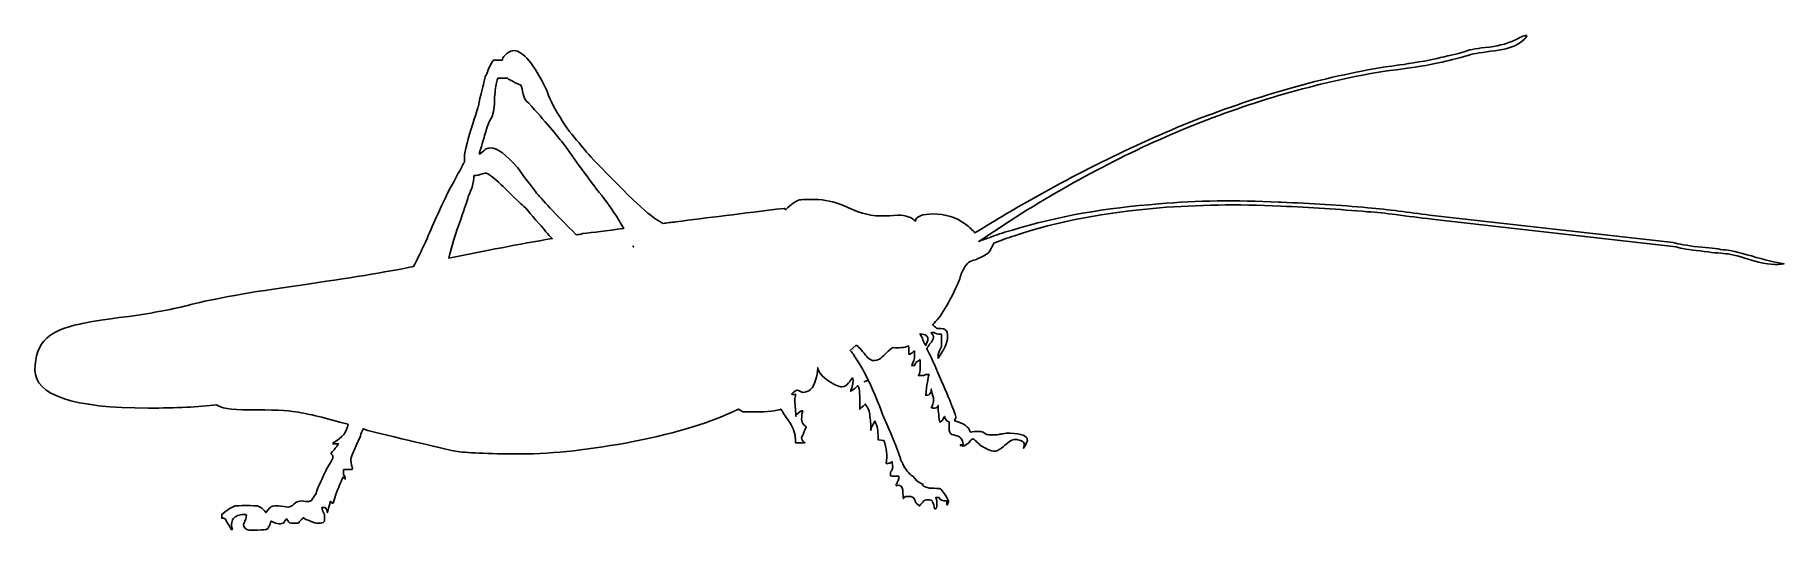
# Model space of a CAD drawing. Header units: centimetres. Extents: x -8.9 to 8.9, y -2.5 to 2.5.
import ezdxf

# ---------------------------------------------------------------- set-up
doc = ezdxf.new("R2010")
doc.units = ezdxf.units.CM
doc.header["$MEASUREMENT"] = 0
doc.layers.add('Camada 1', color=7, linetype='Continuous')

msp = doc.modelspace()

# ---------------------------------------------------------------- linework, layer by layer
at = {"layer": 'Camada 1'}
for points, knots in [([(8.58632, 0.22122), (8.72279, 0.18712), (8.81944, 0.17574), (8.89342, 0.1928), (8.89342, 0.1928), (8.80809, 0.20418), (8.69437, 0.23262), (8.56356, 0.27241), (8.56356, 0.27241), (8.43278, 0.30654), (8.33607, 0.33496), (8.27355, 0.33496), (8.27355, 0.33496), (8.21103, 0.34634), (8.12575, 0.35769), (8.01764, 0.36338), (8.01764, 0.36338), (7.90395, 0.38047), (7.81865, 0.39182), (7.76742, 0.40891), (7.76742, 0.40891), (7.76742, 0.40891), (5.28819, 0.68752), (5.28819, 0.68752), (5.28819, 0.68752), (5.08356, 0.71596), (4.87311, 0.74438), (4.66269, 0.76142), (4.66269, 0.76142), (4.37842, 0.78986), (4.08267, 0.80693), (3.78134, 0.81828), (3.78134, 0.81828), (3.76991, 0.81828), (3.75856, 0.81828), (3.75287, 0.81828), (3.75287, 0.81828), (3.32644, 0.84101), (2.92269, 0.83535), (2.536, 0.80121), (2.536, 0.80121), (1.99577, 0.76139), (1.50114, 0.67609), (1.04621, 0.53393), (1.04621, 0.53393), (0.97226, 0.51689), (0.90974, 0.49416), (0.84148, 0.47138), (0.84148, 0.47138), (0.8301, 0.47138), (0.82441, 0.46569), (0.82441, 0.46), (0.82441, 0.46), (0.78462, 0.44862), (0.74477, 0.43727), (0.70503, 0.42018), (0.70503, 0.42018), (0.70503, 0.42018), (1.0234, 0.6306), (1.0234, 0.6306), (1.0234, 0.6306), (1.64327, 1.02864), (2.26874, 1.35273), (2.90557, 1.60863), (2.90557, 1.60863), (3.54816, 1.86451), (4.19639, 2.04649), (4.85605, 2.15452), (4.85605, 2.15452), (4.92995, 2.16021), (5.04369, 2.17725), (5.19723, 2.20003), (5.19723, 2.20003), (5.26544, 2.21138), (5.35071, 2.22847), (5.45314, 2.2512), (5.45314, 2.2512), (5.54977, 2.27393), (5.62372, 2.29668), (5.6692, 2.30806), (5.6692, 2.30806), (5.71468, 2.3251), (5.79432, 2.33648), (5.90804, 2.35354), (5.90804, 2.35354), (6.02742, 2.36492), (6.11272, 2.38767), (6.18098, 2.4218), (6.18098, 2.4218), (6.2435, 2.46157), (6.27194, 2.49001), (6.27761, 2.51276), (6.27761, 2.51276), (6.26052, 2.51842), (6.22644, 2.50138), (6.16955, 2.47294), (6.16955, 2.47294), (6.10134, 2.43881), (6.01032, 2.41039), (5.89666, 2.39335), (5.89666, 2.39335), (5.78292, 2.38766), (5.70328, 2.37062), (5.65782, 2.35353), (5.65782, 2.35353), (5.61234, 2.33646), (5.53844, 2.3194), (5.43602, 2.29667), (5.43602, 2.29667), (5.33939, 2.27392), (5.25412, 2.25119), (5.18011, 2.2455), (5.18011, 2.2455), (5.03231, 2.21706), (4.91857, 2.20568), (4.83893, 2.19433), (4.83893, 2.19433), (4.20777, 2.09196), (3.55954, 1.90432), (2.89424, 1.64844), (2.89424, 1.64844), (2.27443, 1.39825), (1.63752, 1.08551), (0.9836, 0.6988), (0.9836, 0.6988), (0.88129, 0.63628), (0.77318, 0.5737), (0.66517, 0.50547), (0.66517, 0.50547), (0.64244, 0.53391), (0.60834, 0.56804), (0.56854, 0.59646), (0.56854, 0.59646), (0.47755, 0.66472), (0.36386, 0.6988), (0.23874, 0.6988), (0.23874, 0.6988), (0.13066, 0.6988), (0.06811, 0.67607), (0.05676, 0.6249), (0.05676, 0.6249), (0.02266, 0.66472), (-0.0342, 0.68745), (-0.11951, 0.68745), (-0.11951, 0.68745), (-0.23897, 0.67607), (-0.33562, 0.67607), (-0.39248, 0.68745), (-0.39248, 0.68745), (-0.46066, 0.6988), (-0.55171, 0.72724), (-0.67106, 0.7841), (-0.67106, 0.7841), (-0.7734, 0.82392), (-0.86444, 0.84665), (-0.9611, 0.84665), (-0.9611, 0.84665), (-1.05206, 0.84665), (-1.10326, 0.84665), (-1.12033, 0.84096), (-1.12033, 0.84096), (-1.16015, 0.82961), (-1.19992, 0.80117), (-1.25678, 0.74431), (-1.25678, 0.74431), (-1.25678, 0.74431), (-1.27387, 0.75566), (-1.27387, 0.75566), (-1.27387, 0.75566), (-1.70033, 0.70449), (-2.06995, 0.65901), (-2.37131, 0.61919), (-2.37131, 0.61919), (-2.42245, 0.6135), (-2.46799, 0.60784), (-2.50776, 0.60215), (-2.50776, 0.60215), (-2.55329, 0.63059), (-2.58171, 0.64763), (-2.59878, 0.65901), (-2.59878, 0.65901), (-2.67268, 0.71587), (-2.78076, 0.80686), (-2.91152, 0.94333), (-2.91152, 0.94333), (-3.12194, 1.1537), (-3.2754, 1.30724), (-3.3607, 1.42098), (-3.3607, 1.42098), (-3.42896, 1.49488), (-3.49154, 1.58018), (-3.55406, 1.68255), (-3.55406, 1.68255), (-3.62232, 1.79627), (-3.67347, 1.89292), (-3.69056, 1.96118), (-3.69056, 1.96118), (-3.82132, 2.22846), (-3.93506, 2.35922), (-4.02034, 2.35922), (-4.02034, 2.35922), (-4.04304, 2.35922), (-4.06582, 2.35353), (-4.09424, 2.33078), (-4.09424, 2.33078), (-4.12268, 2.30805), (-4.13406, 2.29096), (-4.13972, 2.27392), (-4.13972, 2.27392), (-4.13972, 2.27392), (-4.13972, 2.26254), (-4.13972, 2.26254), (-4.13972, 2.26254), (-4.13972, 2.26254), (-4.23065, 2.26256), (-4.23065, 2.26256), (-4.23065, 2.26256), (-4.25907, 2.22277), (-4.28182, 2.17726), (-4.29889, 2.12609), (-4.29889, 2.12609), (-4.30458, 2.10902), (-4.31024, 2.10336), (-4.31596, 2.09196), (-4.31596, 2.09196), (-4.31596, 2.07489), (-4.32734, 2.05217), (-4.32734, 2.0351), (-4.32734, 2.0351), (-4.34441, 1.98393), (-4.36147, 1.90434), (-4.3842, 1.79629), (-4.3842, 1.79629), (-4.3842, 1.7906), (-4.41262, 1.71099), (-4.4581, 1.56314), (-4.4581, 1.56314), (-4.50361, 1.41529), (-4.52634, 1.3243), (-4.52634, 1.27882), (-4.52634, 1.27882), (-4.52634, 1.239), (-4.52634, 1.21627), (-4.53203, 1.21627), (-4.53203, 1.21627), (-4.53203, 1.22196), (-4.53769, 1.21627), (-4.54338, 1.19923), (-4.54338, 1.19923), (-4.55476, 1.17079), (-4.61162, 1.07411), (-4.69692, 0.90922), (-4.69692, 0.90922), (-4.75947, 0.77844), (-4.81064, 0.67607), (-4.83908, 0.60217), (-4.83908, 0.60217), (-4.91298, 0.43159), (-4.98124, 0.28374), (-5.04379, 0.16431), (-5.04379, 0.16431), (-5.32811, 0.10745), (-5.70908, 0.04488), (-6.18674, -0.02333), (-6.18674, -0.02333), (-6.71559, -0.09728), (-7.08519, -0.16549), (-7.30696, -0.22235), (-7.30696, -0.22235), (-7.48325, -0.26786), (-7.68796, -0.30765), (-7.93815, -0.34176), (-7.93815, -0.34176), (-8.21107, -0.37589), (-8.38167, -0.40433), (-8.43853, -0.42137), (-8.43853, -0.42137), (-8.59207, -0.44981), (-8.70581, -0.50098), (-8.77402, -0.56353), (-8.77402, -0.56353), (-8.85366, -0.63741), (-8.89345, -0.74544), (-8.89345, -0.8876), (-8.89345, -0.8876), (-8.89345, -1.14348), (-8.50679, -1.27432), (-7.73915, -1.27432), (-7.73915, -1.27432), (-7.45483, -1.27432), (-7.22737, -1.26292), (-7.04539, -1.24016), (-7.04539, -1.24016), (-7.01126, -1.27432), (-6.90323, -1.29138), (-6.71561, -1.29138), (-6.71561, -1.29138), (-6.48246, -1.29138), (-6.32326, -1.29704), (-6.23796, -1.31408), (-6.23796, -1.31408), (-6.10715, -1.33117), (-5.93655, -1.37665), (-5.70911, -1.4392), (-5.70911, -1.4392), (-5.72051, -1.5131), (-5.76597, -1.57567), (-5.86265, -1.62684), (-5.86265, -1.62684), (-5.86265, -1.62684), (-5.86265, -1.63822), (-5.86265, -1.63822), (-5.86265, -1.63822), (-5.86265, -1.63822), (-5.80579, -1.63822), (-5.80579, -1.63822), (-5.80579, -1.63822), (-5.81148, -1.64396), (-5.83423, -1.6837), (-5.88538, -1.7349), (-5.88538, -1.7349), (-5.88538, -1.74056), (-5.87969, -1.74056), (-5.874, -1.7463), (-5.874, -1.7463), (-5.86265, -1.75768), (-5.86265, -1.769), (-5.86265, -1.77472), (-5.86265, -1.77472), (-5.86265, -1.78038), (-5.874, -1.80314), (-5.89678, -1.84296), (-5.89678, -1.84296), (-5.93088, -1.89413), (-5.94795, -1.93392), (-5.9593, -1.96237), (-5.9593, -1.96237), (-5.96499, -1.97377), (-5.97637, -2.00219), (-6.00481, -2.05905), (-6.00481, -2.05905), (-6.02188, -2.09313), (-6.03325, -2.12157), (-6.03325, -2.14435), (-6.03325, -2.14435), (-6.03325, -2.14435), (-6.07302, -2.20118), (-6.07302, -2.20118), (-6.07302, -2.20118), (-6.07871, -2.21258), (-6.0958, -2.22391), (-6.10715, -2.22391), (-6.10715, -2.22391), (-6.13559, -2.22391), (-6.15266, -2.22391), (-6.17539, -2.21822), (-6.17539, -2.21822), (-6.20383, -2.21822), (-6.23225, -2.22391), (-6.26069, -2.25232), (-6.26069, -2.25232), (-6.27773, -2.26941), (-6.30046, -2.28074), (-6.31755, -2.28074), (-6.31755, -2.28074), (-6.3801, -2.26942), (-6.41989, -2.26942), (-6.43127, -2.26942), (-6.43127, -2.26942), (-6.4654, -2.26942), (-6.48813, -2.26942), (-6.48813, -2.27508), (-6.48813, -2.27508), (-6.49382, -2.28074), (-6.51655, -2.29783), (-6.54499, -2.3376), (-6.54499, -2.3376), (-6.57343, -2.29783), (-6.60185, -2.28074), (-6.63029, -2.26942), (-6.63029, -2.26942), (-6.64736, -2.26942), (-6.68715, -2.26368), (-6.74401, -2.26368), (-6.74401, -2.26368), (-6.7497, -2.26368), (-6.7497, -2.26368), (-6.7497, -2.26368), (-6.7497, -2.26368), (-6.80656, -2.26368), (-6.84635, -2.26942), (-6.85773, -2.26942), (-6.85773, -2.26942), (-6.89186, -2.28074), (-6.93734, -2.30919), (-6.9942, -2.35472), (-6.9942, -2.35472), (-6.9942, -2.35472), (-6.9942, -2.39449), (-6.9942, -2.39449), (-6.9942, -2.39449), (-6.9828, -2.39449), (-6.97145, -2.39449), (-6.96007, -2.40021), (-6.96007, -2.40021), (-6.94872, -2.41728), (-6.93163, -2.45135), (-6.89752, -2.50821), (-6.89752, -2.50821), (-6.89752, -2.50821), (-6.88616, -2.5082), (-6.88616, -2.5082), (-6.88616, -2.5082), (-6.90323, -2.45134), (-6.89185, -2.41724), (-6.86907, -2.38882), (-6.86907, -2.38882), (-6.84065, -2.36604), (-6.80086, -2.35472), (-6.74969, -2.35472), (-6.74969, -2.35472), (-6.74969, -2.35472), (-6.744, -2.36604), (-6.744, -2.36604), (-6.744, -2.36604), (-6.744, -2.37744), (-6.74969, -2.4116), (-6.77244, -2.45706), (-6.77244, -2.45706), (-6.77244, -2.49114), (-6.74971, -2.5082), (-6.71558, -2.51392), (-6.71558, -2.51392), (-6.68714, -2.51392), (-6.65872, -2.51392), (-6.63028, -2.51392), (-6.63028, -2.51392), (-6.57342, -2.51392), (-6.54498, -2.50818), (-6.53932, -2.50818), (-6.53932, -2.50818), (-6.52225, -2.49686), (-6.50519, -2.4741), (-6.49384, -2.42288), (-6.49384, -2.42288), (-6.45971, -2.43997), (-6.43129, -2.4513), (-6.40854, -2.4513), (-6.40854, -2.4513), (-6.39145, -2.4513), (-6.37441, -2.44564), (-6.36303, -2.43998), (-6.36303, -2.43998), (-6.35168, -2.42289), (-6.34596, -2.41156), (-6.33459, -2.40016), (-6.33459, -2.40016), (-6.31752, -2.4286), (-6.30615, -2.43998), (-6.30615, -2.43998), (-6.30615, -2.43998), (-6.30046, -2.43998), (-6.27771, -2.44564), (-6.24929, -2.44564), (-6.24929, -2.44564), (-6.22654, -2.44564), (-6.2095, -2.43998), (-6.2095, -2.43998), (-6.2095, -2.43998), (-6.20381, -2.42289), (-6.18675, -2.41156), (-6.16399, -2.38878), (-6.16399, -2.38878), (-6.15264, -2.40016), (-6.12986, -2.41153), (-6.09009, -2.42286), (-6.09009, -2.42286), (-6.06167, -2.43995), (-6.03323, -2.44561), (-6.0105, -2.44561), (-6.0105, -2.44561), (-5.98206, -2.44561), (-5.96499, -2.43995), (-5.95364, -2.42857), (-5.95364, -2.42857), (-5.94795, -2.42857), (-5.94795, -2.4115), (-5.94795, -2.39441), (-5.94795, -2.39441), (-5.94795, -2.37171), (-5.94795, -2.35464), (-5.95933, -2.33755), (-5.95933, -2.33755), (-5.96502, -2.32623), (-5.9764, -2.30913), (-5.9764, -2.28641), (-5.9764, -2.28641), (-5.9764, -2.28641), (-5.94226, -2.2864), (-5.94226, -2.2864), (-5.94226, -2.2864), (-5.92519, -2.30344), (-5.91953, -2.32048), (-5.91953, -2.33754), (-5.91953, -2.33754), (-5.90244, -2.26936), (-5.89109, -2.22954), (-5.89109, -2.22382), (-5.89109, -2.22382), (-5.87971, -2.22382), (-5.874, -2.22954), (-5.874, -2.24091), (-5.874, -2.24091), (-5.874, -2.24091), (-5.86265, -2.24092), (-5.86265, -2.24092), (-5.86265, -2.24092), (-5.82283, -2.1158), (-5.78306, -2.02481), (-5.76028, -1.97366), (-5.76028, -1.97366), (-5.76028, -1.97366), (-5.73755, -1.99636), (-5.73755, -1.99636), (-5.73755, -1.99636), (-5.73755, -1.97929), (-5.74893, -1.96226), (-5.75464, -1.95085), (-5.75464, -1.95085), (-5.75464, -1.95085), (-5.75464, -1.89971), (-5.75464, -1.89971), (-5.75464, -1.89971), (-5.75464, -1.89971), (-5.66935, -1.89971), (-5.66935, -1.89971), (-5.66935, -1.89971), (-5.66935, -1.89399), (-5.66366, -1.88831), (-5.66366, -1.88262), (-5.66366, -1.88262), (-5.68073, -1.84285), (-5.68073, -1.8087), (-5.68073, -1.78599), (-5.68073, -1.78599), (-5.68073, -1.78027), (-5.65229, -1.70638), (-5.58408, -1.55853), (-5.58408, -1.55853), (-5.57839, -1.53578), (-5.56701, -1.50733), (-5.55566, -1.48458), (-5.55566, -1.48458), (-5.55566, -1.48458), (-5.55566, -1.48458), (-5.55566, -1.48458), (-5.55566, -1.48458), (-5.55566, -1.48458), (-5.51015, -1.50167), (-5.51015, -1.50167), (-5.51015, -1.50167), (-4.98704, -1.62674), (-4.69703, -1.70066), (-4.61742, -1.71201), (-4.61742, -1.71201), (-4.51505, -1.7291), (-4.29897, -1.74043), (-3.95776, -1.74043), (-3.95776, -1.74043), (-3.95776, -1.74043), (-3.95776, -1.74043), (-3.9521, -1.74043), (-3.9521, -1.74043), (-3.61092, -1.74043), (-3.23563, -1.69495), (-2.80915, -1.61536), (-2.80915, -1.61536), (-2.35991, -1.52437), (-2.00167, -1.41637), (-1.74007, -1.2855), (-1.74007, -1.2855), (-1.71165, -1.30259), (-1.69459, -1.31394), (-1.68893, -1.31394), (-1.68893, -1.31394), (-1.68319, -1.31394), (-1.64342, -1.31394), (-1.57519, -1.31394), (-1.57519, -1.31394), (-1.44443, -1.31394), (-1.34773, -1.30259), (-1.30791, -1.2855), (-1.30791, -1.2855), (-1.29084, -1.31394), (-1.26243, -1.35948), (-1.22827, -1.40496), (-1.22827, -1.40496), (-1.22827, -1.41062), (-1.22261, -1.41636), (-1.21695, -1.42203), (-1.21695, -1.42203), (-1.18279, -1.47889), (-1.16009, -1.53575), (-1.16009, -1.59261), (-1.16009, -1.59261), (-1.16009, -1.59261), (-1.16009, -1.62671), (-1.16009, -1.62671), (-1.16009, -1.62671), (-1.143, -1.62671), (-1.11456, -1.62671), (-1.06341, -1.62671), (-1.06341, -1.62671), (-1.08611, -1.61536), (-1.09751, -1.59827), (-1.09751, -1.57554), (-1.09751, -1.57554), (-1.06909, -1.51297), (-1.05769, -1.47889), (-1.05203, -1.4732), (-1.05203, -1.4732), (-1.05769, -1.46182), (-1.05769, -1.45611), (-1.07478, -1.44478), (-1.07478, -1.44478), (-1.0861, -1.42769), (-1.09748, -1.41062), (-1.09748, -1.38792), (-1.09748, -1.38792), (-1.09748, -1.3595), (-1.09182, -1.33109), (-1.08608, -1.30262), (-1.08608, -1.30262), (-1.09748, -1.2969), (-1.12024, -1.31397), (-1.15434, -1.3481), (-1.15434, -1.3481), (-1.15434, -1.3481), (-1.15434, -1.3595), (-1.15434, -1.3595), (-1.15434, -1.3595), (-1.16006, -1.27986), (-1.16572, -1.22866), (-1.16572, -1.19459), (-1.16572, -1.19459), (-1.16572, -1.17184), (-1.16006, -1.15477), (-1.16006, -1.13207), (-1.16006, -1.13207), (-1.16006, -1.13207), (-1.16006, -1.13207), (-1.16006, -1.13773), (-1.16006, -1.13773), (-1.16006, -1.13773), (-1.18847, -1.13773), (-1.18847, -1.13773), (-1.18847, -1.13773), (-1.18847, -1.13207), (-1.19416, -1.13207), (-1.19982, -1.13207), (-1.19982, -1.13207), (-1.17138, -1.10365), (-1.14865, -1.09225), (-1.14865, -1.09225), (-1.14865, -1.09225), (-1.14293, -1.09225), (-1.12023, -1.09791), (-1.08608, -1.11495), (-1.08608, -1.11495), (-1.02356, -1.11495), (-0.97808, -1.07518), (-0.95532, -0.98988), (-0.95532, -0.98988), (-0.94394, -0.95006), (-0.93262, -0.91024), (-0.93262, -0.86476), (-0.93262, -0.86476), (-0.9269, -0.91024), (-0.88709, -0.95572), (-0.8189, -1.00118), (-0.8189, -1.00118), (-0.7563, -1.041), (-0.71082, -1.05804), (-0.68806, -1.05804), (-0.68806, -1.05804), (-0.65964, -1.05804), (-0.64258, -1.04672), (-0.61988, -1.01827), (-0.61988, -1.01827), (-0.60848, -1.00689), (-0.59713, -0.98985), (-0.58006, -0.96707), (-0.58006, -0.96707), (-0.58006, -0.97273), (-0.57434, -0.97845), (-0.57434, -0.99549), (-0.57434, -0.99549), (-0.57434, -1.02959), (-0.58006, -1.06375), (-0.59709, -1.09217), (-0.59709, -1.09217), (-0.59709, -1.09217), (-0.59709, -1.10357), (-0.59709, -1.10357), (-0.59709, -1.10357), (-0.58002, -1.09217), (-0.56865, -1.08648), (-0.55727, -1.07513), (-0.55727, -1.07513), (-0.54587, -1.06375), (-0.53457, -1.05804), (-0.52883, -1.04671), (-0.52883, -1.04671), (-0.52317, -1.04671), (-0.52317, -1.05237), (-0.51745, -1.05803), (-0.51745, -1.05803), (-0.51179, -1.08078), (-0.5061, -1.11489), (-0.5061, -1.15471), (-0.5061, -1.15471), (-0.5061, -1.15471), (-0.5061, -1.28547), (-0.5061, -1.28547), (-0.5061, -1.28547), (-0.50038, -1.27981), (-0.48335, -1.26277), (-0.44927, -1.23433), (-0.44927, -1.23433), (-0.42083, -1.26841), (-0.40371, -1.30823), (-0.40371, -1.35945), (-0.40371, -1.35945), (-0.39805, -1.37652), (-0.39239, -1.42197), (-0.39239, -1.49021), (-0.39239, -1.49021), (-0.39239, -1.49021), (-0.39239, -1.50161), (-0.39239, -1.50161), (-0.39239, -1.50161), (-0.39239, -1.47317), (-0.38099, -1.46179), (-0.3753, -1.45039), (-0.3753, -1.45039), (-0.3753, -1.44473), (-0.36398, -1.43332), (-0.36398, -1.42764), (-0.36398, -1.42764), (-0.36398, -1.42764), (-0.36398, -1.42198), (-0.35824, -1.41632), (-0.35824, -1.41632), (-0.35258, -1.41632), (-0.35258, -1.41058), (-0.35258, -1.40492), (-0.35258, -1.40492), (-0.34686, -1.41058), (-0.34686, -1.41632), (-0.34686, -1.42199), (-0.34686, -1.42199), (-0.34686, -1.42766), (-0.34117, -1.43337), (-0.33551, -1.44474), (-0.33551, -1.44474), (-0.31842, -1.5016), (-0.31842, -1.54708), (-0.31842, -1.59822), (-0.31842, -1.59822), (-0.31842, -1.59822), (-0.26159, -1.60396), (-0.26159, -1.60396), (-0.26159, -1.60396), (-0.23315, -1.67786), (-0.22182, -1.7575), (-0.23889, -1.83708), (-0.23889, -1.83708), (-0.23889, -1.83708), (-0.22181, -1.83708), (-0.22181, -1.83708), (-0.22181, -1.83708), (-0.20472, -1.83708), (-0.19337, -1.83142), (-0.17625, -1.82001), (-0.17625, -1.82001), (-0.17625, -1.82567), (-0.17625, -1.84276), (-0.17059, -1.87123), (-0.17059, -1.87123), (-0.17059, -1.88255), (-0.17625, -1.89393), (-0.18199, -1.91097), (-0.18199, -1.91097), (-0.19337, -1.92237), (-0.19337, -1.93941), (-0.19337, -1.96219), (-0.19337, -1.96219), (-0.17628, -1.96785), (-0.14784, -1.96785), (-0.10807, -1.96785), (-0.10807, -1.96785), (-0.10807, -1.99629), (-0.11942, -2.02471), (-0.13651, -2.05315), (-0.13651, -2.05315), (-0.13651, -2.06455), (-0.13077, -2.07024), (-0.12511, -2.05889), (-0.12511, -2.05889), (-0.09095, -2.05889), (-0.07391, -2.07027), (-0.06825, -2.11003), (-0.06825, -2.11003), (-0.06825, -2.15556), (-0.06253, -2.18401), (-0.06253, -2.19533), (-0.06253, -2.19533), (-0.06253, -2.18401), (-0.05121, -2.17263), (-0.01139, -2.17263), (-0.01139, -2.17263), (0.02277, -2.17263), (0.04547, -2.18403), (0.05121, -2.20105), (0.05121, -2.20105), (0.05687, -2.22949), (0.07391, -2.25222), (0.10235, -2.26931), (0.10235, -2.26931), (0.10807, -2.25791), (0.11942, -2.24656), (0.13651, -2.22949), (0.13651, -2.22949), (0.14783, -2.21242), (0.16493, -2.20674), (0.18765, -2.20674), (0.18765, -2.20674), (0.21609, -2.20674), (0.23313, -2.21246), (0.23313, -2.22949), (0.23313, -2.22949), (0.24451, -2.24087), (0.25022, -2.26931), (0.25586, -2.29773), (0.25586, -2.29773), (0.25586, -2.29773), (0.2673, -2.29775), (0.2673, -2.29775), (0.2673, -2.29775), (0.27868, -2.28066), (0.27868, -2.25793), (0.27868, -2.24655), (0.27868, -2.24655), (0.27868, -2.22948), (0.27868, -2.21245), (0.2673, -2.18403), (0.2673, -2.18403), (0.2673, -2.18403), (0.3014, -2.18403), (0.3014, -2.18403), (0.3014, -2.18403), (0.30709, -2.20673), (0.3355, -2.21811), (0.38099, -2.21811), (0.38099, -2.21811), (0.38099, -2.21811), (0.38099, -2.25793), (0.38099, -2.25793), (0.38099, -2.25793), (0.38099, -2.25793), (0.38668, -2.25793), (0.38668, -2.25793), (0.38668, -2.25793), (0.39242, -2.24086), (0.39806, -2.2238), (0.39806, -2.21811), (0.39806, -2.21811), (0.35827, -2.13847), (0.32416, -2.09873), (0.30143, -2.09299), (0.30143, -2.09299), (0.26158, -2.09299), (0.23317, -2.08733), (0.20472, -2.08733), (0.20472, -2.08733), (0.16495, -2.08161), (0.14786, -2.07026), (0.1308, -2.05891), (0.1308, -2.05891), (0.1308, -2.05891), (0.13654, -2.04751), (0.13654, -2.04751), (0.13654, -2.04751), (0.1081, -2.04185), (0.09098, -2.02476), (0.07397, -2.01341), (0.07397, -2.01341), (0.04553, -1.97928), (0.0228, -1.95658), (0.01145, -1.95084), (0.01145, -1.95084), (-0.01699, -1.92814), (-0.05115, -1.8826), (-0.07957, -1.82008), (-0.07957, -1.82008), (-0.08523, -1.80868), (-0.09089, -1.79733), (-0.09089, -1.78598), (-0.09089, -1.78598), (-0.13645, -1.65517), (-0.18191, -1.54717), (-0.22173, -1.46187), (-0.22173, -1.46187), (-0.23305, -1.42771), (-0.25015, -1.3993), (-0.2615, -1.37085), (-0.2615, -1.37085), (-0.2615, -1.37085), (-0.2615, -1.37085), (-0.2615, -1.37085), (-0.2615, -1.37085), (-0.30132, -1.25713), (-0.34111, -1.16051), (-0.37522, -1.08656), (-0.37522, -1.08656), (-0.39231, -1.05246), (-0.40364, -1.01835), (-0.42075, -0.98993), (-0.42075, -0.98993), (-0.42075, -0.98993), (-0.46052, -1.007), (-0.46052, -1.007), (-0.46052, -1.007), (-0.46052, -1.007), (-0.42075, -0.98993), (-0.42075, -0.98993), (-0.42075, -0.98993), (-0.46626, -0.88754), (-0.52309, -0.80223), (-0.57426, -0.72265), (-0.57426, -0.72265), (-0.58564, -0.71127), (-0.59701, -0.69423), (-0.60268, -0.68852), (-0.60268, -0.68852), (-0.60268, -0.68852), (-0.54582, -0.63735), (-0.54582, -0.63735), (-0.54582, -0.63735), (-0.52875, -0.63735), (-0.50605, -0.66577), (-0.46052, -0.71696), (-0.46052, -0.71696), (-0.42644, -0.76813), (-0.39234, -0.79088), (-0.36392, -0.79088), (-0.36392, -0.79088), (-0.3241, -0.79088), (-0.28994, -0.77379), (-0.24446, -0.72264), (-0.24446, -0.72264), (-0.20464, -0.68282), (-0.1762, -0.66009), (-0.17054, -0.66009), (-0.17054, -0.66009), (-0.10802, -0.66578), (-0.05116, -0.66009), (-0.01134, -0.643), (-0.01134, -0.643), (-0.0056, -0.67144), (-0.0056, -0.69986), (-0.0056, -0.7283), (-0.0056, -0.7283), (0.00572, -0.7283), (0.02282, -0.71695), (0.04554, -0.69422), (0.04554, -0.69422), (0.04554, -0.69422), (0.05129, -0.69421), (0.05129, -0.69421), (0.05129, -0.69421), (0.05129, -0.69421), (0.05129, -0.76245), (0.05129, -0.76245), (0.05129, -0.76245), (0.03989, -0.80222), (0.02851, -0.83063), (0.02285, -0.84204), (0.02285, -0.84204), (0.02285, -0.84204), (0.05129, -0.84204), (0.05129, -0.84204), (0.05129, -0.84204), (0.05695, -0.82497), (0.06261, -0.8136), (0.06833, -0.80794), (0.06833, -0.80794), (0.07973, -0.80222), (0.0854, -0.79656), (0.10243, -0.78519), (0.10243, -0.78519), (0.10243, -0.78519), (0.10815, -0.78518), (0.10815, -0.78518), (0.10815, -0.78518), (0.10815, -0.80225), (0.10815, -0.83066), (0.10815, -0.86482), (0.10815, -0.86482), (0.10815, -0.89324), (0.10815, -0.92168), (0.09106, -0.94441), (0.09106, -0.94441), (0.09106, -0.94441), (0.12521, -0.9444), (0.12521, -0.9444), (0.12521, -0.9444), (0.13661, -0.9444), (0.14791, -0.9444), (0.16503, -0.93305), (0.16503, -0.93305), (0.16503, -0.93305), (0.19914, -0.93305), (0.19914, -0.93305), (0.19914, -0.93305), (0.18774, -0.97282), (0.17639, -1.04105), (0.16504, -1.14339), (0.16504, -1.14339), (0.16504, -1.14339), (0.1821, -1.1434), (0.1821, -1.1434), (0.1821, -1.1434), (0.19348, -1.1434), (0.19917, -1.13774), (0.2048, -1.13208), (0.2048, -1.13208), (0.22192, -1.11499), (0.22192, -1.10366), (0.22192, -1.08655), (0.22192, -1.08655), (0.22192, -1.08655), (0.22192, -1.08086), (0.22192, -1.08086), (0.22192, -1.08086), (0.22192, -1.1093), (0.23324, -1.14338), (0.24459, -1.17182), (0.24459, -1.17182), (0.24459, -1.22302), (0.23321, -1.25712), (0.22192, -1.26847), (0.22192, -1.26847), (0.22756, -1.27421), (0.23899, -1.27421), (0.25597, -1.27421), (0.25597, -1.27421), (0.27875, -1.27421), (0.29007, -1.26281), (0.29007, -1.24577), (0.29007, -1.24577), (0.29007, -1.28554), (0.29581, -1.3424), (0.30716, -1.41637), (0.30716, -1.41637), (0.31848, -1.41637), (0.32989, -1.40497), (0.34126, -1.38793), (0.34126, -1.38793), (0.34695, -1.37084), (0.35833, -1.35951), (0.35833, -1.35951), (0.35833, -1.35951), (0.35833, -1.37083), (0.36407, -1.38793), (0.3754, -1.39928), (0.3754, -1.39928), (0.38678, -1.41066), (0.39813, -1.41637), (0.40382, -1.41637), (0.40382, -1.41637), (0.40382, -1.43341), (0.40382, -1.46185), (0.40382, -1.50167), (0.40382, -1.50167), (0.40956, -1.53009), (0.42091, -1.54144), (0.44935, -1.54715), (0.44935, -1.54715), (0.47208, -1.55281), (0.49483, -1.55853), (0.51756, -1.57557), (0.51756, -1.57557), (0.53465, -1.59827), (0.54598, -1.61539), (0.54598, -1.64383), (0.54598, -1.64383), (0.53466, -1.64383), (0.52891, -1.64949), (0.51756, -1.64949), (0.51756, -1.64949), (0.51756, -1.64949), (0.51756, -1.65515), (0.51756, -1.65515), (0.51756, -1.65515), (0.52325, -1.65515), (0.53465, -1.65515), (0.54598, -1.66087), (0.54598, -1.66087), (0.55736, -1.66087), (0.5744, -1.64949), (0.60281, -1.62674), (0.60281, -1.62674), (0.6199, -1.5983), (0.63697, -1.58697), (0.64834, -1.58697), (0.64834, -1.58697), (0.64834, -1.58697), (0.64834, -1.58697), (0.64834, -1.58697), (0.64834, -1.58697), (0.65403, -1.58697), (0.65972, -1.59829), (0.68244, -1.61539), (0.68244, -1.61539), (0.68813, -1.62674), (0.70522, -1.63246), (0.71654, -1.64949), (0.71654, -1.64949), (0.77337, -1.68931), (0.8246, -1.71201), (0.87008, -1.71201), (0.87008, -1.71201), (0.89286, -1.71201), (0.92697, -1.68931), (0.96676, -1.65515), (0.96676, -1.65515), (1.01224, -1.61538), (1.0464, -1.59263), (1.0805, -1.59263), (1.0805, -1.59263), (1.09188, -1.59263), (1.10892, -1.59829), (1.13172, -1.60403), (1.13172, -1.60403), (1.16014, -1.61541), (1.16577, -1.62673), (1.16577, -1.64385), (1.16577, -1.64385), (1.16577, -1.64951), (1.16577, -1.66089), (1.16013, -1.68359), (1.16013, -1.68359), (1.18855, -1.63245), (1.19987, -1.60969), (1.19987, -1.60403), (1.19987, -1.60403), (1.19987, -1.55852), (1.13735, -1.53011), (1.0236, -1.53011), (1.0236, -1.53011), (0.99518, -1.53011), (0.97243, -1.53011), (0.9497, -1.53577), (0.9497, -1.53577), (0.93832, -1.53577), (0.92128, -1.54146), (0.90991, -1.54146), (0.90991, -1.54146), (0.88149, -1.54718), (0.85302, -1.54718), (0.82458, -1.54718), (0.82458, -1.54718), (0.79048, -1.54718), (0.77336, -1.54146), (0.76206, -1.53011), (0.76206, -1.53011), (0.75068, -1.51873), (0.73364, -1.51302), (0.70523, -1.51302), (0.70523, -1.51302), (0.67682, -1.51302), (0.64834, -1.51302), (0.6199, -1.51876), (0.6199, -1.51876), (0.60281, -1.4619), (0.54595, -1.42774), (0.46062, -1.40502), (0.46062, -1.40502), (0.46062, -1.38227), (0.47205, -1.37086), (0.47205, -1.37086), (0.47205, -1.37086), (0.46636, -1.33112), (0.40379, -1.17187), (0.28441, -0.90464), (0.28441, -0.90464), (0.27872, -0.90464), (0.27872, -0.89324), (0.27872, -0.88755), (0.27872, -0.88755), (0.26163, -0.85913), (0.2503, -0.81937), (0.23319, -0.79092), (0.23319, -0.79092), (0.23319, -0.79092), (0.23319, -0.79092), (0.23319, -0.79092), (0.23319, -0.79092), (0.21612, -0.74539), (0.19342, -0.70559), (0.17633, -0.67149), (0.17633, -0.67149), (0.17633, -0.6658), (0.18205, -0.66011), (0.18771, -0.65442), (0.18771, -0.65442), (0.18771, -0.65442), (0.18771, -0.65442), (0.18771, -0.6487), (0.18771, -0.6487), (0.19343, -0.64301), (0.19911, -0.63166), (0.20478, -0.62597), (0.20478, -0.62597), (0.23322, -0.59187), (0.24457, -0.5748), (0.24457, -0.55773), (0.24457, -0.55773), (0.24457, -0.54066), (0.23319, -0.52363), (0.2275, -0.51794), (0.2275, -0.51794), (0.22186, -0.51794), (0.22186, -0.51225), (0.22186, -0.51225), (0.22186, -0.51225), (0.22186, -0.51225), (0.22186, -0.50656), (0.22186, -0.50656), (0.22186, -0.50656), (0.22186, -0.50656), (0.25031, -0.50657), (0.25031, -0.50657), (0.25031, -0.50657), (0.25031, -0.50657), (0.25031, -0.50657), (0.25031, -0.50657), (0.25031, -0.50657), (0.26163, -0.51795), (0.29005, -0.52364), (0.32421, -0.52364), (0.32421, -0.52364), (0.32421, -0.52364), (0.32421, -0.64874), (0.32421, -0.64874), (0.32421, -0.64874), (0.30148, -0.69427), (0.29005, -0.72835), (0.29005, -0.74539), (0.29005, -0.74539), (0.29005, -0.74539), (0.29005, -0.76814), (0.29005, -0.76814), (0.29005, -0.76814), (0.35262, -0.67718), (0.38673, -0.60894), (0.38673, -0.55208), (0.38673, -0.55208), (0.38673, -0.51795), (0.38104, -0.48953), (0.36406, -0.47813), (0.36406, -0.47813), (0.36406, -0.47244), (0.34697, -0.46678), (0.31847, -0.46678), (0.31847, -0.46678), (0.30715, -0.46678), (0.29005, -0.46678), (0.27299, -0.46106), (0.27299, -0.46106), (0.26161, -0.44968), (0.25032, -0.43833), (0.2332, -0.42696), (0.2332, -0.42696), (0.31848, -0.35304), (0.40378, -0.20519), (0.5062, 0.02228), (0.5062, 0.02228), (0.51752, 0.07345), (0.53462, 0.11327), (0.55168, 0.14171), (0.55168, 0.14171), (0.57435, 0.19288), (0.61989, 0.22701), (0.67106, 0.23267), (0.67106, 0.23267), (0.67106, 0.23267), (0.67106, 0.23267), (0.67106, 0.23267), (0.67106, 0.23267), (0.67106, 0.23267), (0.76205, 0.27815), (0.76205, 0.27815), (0.76205, 0.27815), (0.78478, 0.28955), (0.79615, 0.3009), (0.80753, 0.30659), (0.80753, 0.30659), (0.81896, 0.32932), (0.84163, 0.36342), (0.8587, 0.40327), (0.8587, 0.40327), (0.93265, 0.43169), (0.99517, 0.45444), (1.06912, 0.47717), (1.06912, 0.47717), (1.50129, 0.62502), (1.99029, 0.71601), (2.5419, 0.76149), (2.5419, 0.76149), (2.92854, 0.78993), (3.33224, 0.80131), (3.77584, 0.77858), (3.77584, 0.77858), (4.07723, 0.7672), (4.3729, 0.74445), (4.65725, 0.72172), (4.65725, 0.72172), (4.74821, 0.71603), (4.85053, 0.70465), (4.94157, 0.6933), (4.94157, 0.6933), (5.06664, 0.67621), (5.19173, 0.65917), (5.31117, 0.64779), (5.31117, 0.64779), (5.31117, 0.64779), (7.79593, 0.36338), (7.79593, 0.36338), (7.79593, 0.36338), (7.8471, 0.34631), (7.92671, 0.33496), (8.04046, 0.32359), (8.04046, 0.32359), (8.1542, 0.30652), (8.23945, 0.30086), (8.302, 0.29517), (8.302, 0.29517), (8.35892, 0.28948), (8.45554, 0.26673), (8.58632, 0.22122)], [0, 0, 0, 0, 0.00294985, 0.00294985, 0.00294985, 0.00294985, 0.00589971, 0.00589971, 0.00589971, 0.00589971, 0.00884956, 0.00884956, 0.00884956, 0.00884956, 0.01179941, 0.01179941, 0.01179941, 0.01179941, 0.01474926, 0.01474926, 0.01474926, 0.01474926, 0.01769912, 0.01769912, 0.01769912, 0.01769912, 0.02064897, 0.02064897, 0.02064897, 0.02064897, 0.02359882, 0.02359882, 0.02359882, 0.02359882, 0.02654867, 0.02654867, 0.02654867, 0.02654867, 0.02949853, 0.02949853, 0.02949853, 0.02949853, 0.03244838, 0.03244838, 0.03244838, 0.03244838, 0.03539823, 0.03539823, 0.03539823, 0.03539823, 0.03834808, 0.03834808, 0.03834808, 0.03834808, 0.04129794, 0.04129794, 0.04129794, 0.04129794, 0.04424779, 0.04424779, 0.04424779, 0.04424779, 0.04719764, 0.04719764, 0.04719764, 0.04719764, 0.05014749, 0.05014749, 0.05014749, 0.05014749, 0.05309735, 0.05309735, 0.05309735, 0.05309735, 0.0560472, 0.0560472, 0.0560472, 0.0560472, 0.05899705, 0.05899705, 0.05899705, 0.05899705, 0.0619469, 0.0619469, 0.0619469, 0.0619469, 0.06489676, 0.06489676, 0.06489676, 0.06489676, 0.06784661, 0.06784661, 0.06784661, 0.06784661, 0.07079646, 0.07079646, 0.07079646, 0.07079646, 0.07374631, 0.07374631, 0.07374631, 0.07374631, 0.07669617, 0.07669617, 0.07669617, 0.07669617, 0.07964602, 0.07964602, 0.07964602, 0.07964602, 0.08259587, 0.08259587, 0.08259587, 0.08259587, 0.08554572, 0.08554572, 0.08554572, 0.08554572, 0.08849558, 0.08849558, 0.08849558, 0.08849558, 0.09144543, 0.09144543, 0.09144543, 0.09144543, 0.09439528, 0.09439528, 0.09439528, 0.09439528, 0.09734513, 0.09734513, 0.09734513, 0.09734513, 0.10029499, 0.10029499, 0.10029499, 0.10029499, 0.10324484, 0.10324484, 0.10324484, 0.10324484, 0.10619469, 0.10619469, 0.10619469, 0.10619469, 0.10914454, 0.10914454, 0.10914454, 0.10914454, 0.1120944, 0.1120944, 0.1120944, 0.1120944, 0.11504425, 0.11504425, 0.11504425, 0.11504425, 0.1179941, 0.1179941, 0.1179941, 0.1179941, 0.12094395, 0.12094395, 0.12094395, 0.12094395, 0.12389381, 0.12389381, 0.12389381, 0.12389381, 0.12684366, 0.12684366, 0.12684366, 0.12684366, 0.12979351, 0.12979351, 0.12979351, 0.12979351, 0.13274336, 0.13274336, 0.13274336, 0.13274336, 0.13569322, 0.13569322, 0.13569322, 0.13569322, 0.13864307, 0.13864307, 0.13864307, 0.13864307, 0.14159292, 0.14159292, 0.14159292, 0.14159292, 0.14454277, 0.14454277, 0.14454277, 0.14454277, 0.14749263, 0.14749263, 0.14749263, 0.14749263, 0.15044248, 0.15044248, 0.15044248, 0.15044248, 0.15339233, 0.15339233, 0.15339233, 0.15339233, 0.15634218, 0.15634218, 0.15634218, 0.15634218, 0.15929204, 0.15929204, 0.15929204, 0.15929204, 0.16224189, 0.16224189, 0.16224189, 0.16224189, 0.16519174, 0.16519174, 0.16519174, 0.16519174, 0.16814159, 0.16814159, 0.16814159, 0.16814159, 0.17109145, 0.17109145, 0.17109145, 0.17109145, 0.1740413, 0.1740413, 0.1740413, 0.1740413, 0.17699115, 0.17699115, 0.17699115, 0.17699115, 0.179941, 0.179941, 0.179941, 0.179941, 0.18289086, 0.18289086, 0.18289086, 0.18289086, 0.18584071, 0.18584071, 0.18584071, 0.18584071, 0.18879056, 0.18879056, 0.18879056, 0.18879056, 0.19174041, 0.19174041, 0.19174041, 0.19174041, 0.19469027, 0.19469027, 0.19469027, 0.19469027, 0.19764012, 0.19764012, 0.19764012, 0.19764012, 0.20058997, 0.20058997, 0.20058997, 0.20058997, 0.20353982, 0.20353982, 0.20353982, 0.20353982, 0.20648968, 0.20648968, 0.20648968, 0.20648968, 0.20943953, 0.20943953, 0.20943953, 0.20943953, 0.21238938, 0.21238938, 0.21238938, 0.21238938, 0.21533923, 0.21533923, 0.21533923, 0.21533923, 0.21828909, 0.21828909, 0.21828909, 0.21828909, 0.22123894, 0.22123894, 0.22123894, 0.22123894, 0.22418879, 0.22418879, 0.22418879, 0.22418879, 0.22713864, 0.22713864, 0.22713864, 0.22713864, 0.2300885, 0.2300885, 0.2300885, 0.2300885, 0.23303835, 0.23303835, 0.23303835, 0.23303835, 0.2359882, 0.2359882, 0.2359882, 0.2359882, 0.23893805, 0.23893805, 0.23893805, 0.23893805, 0.24188791, 0.24188791, 0.24188791, 0.24188791, 0.24483776, 0.24483776, 0.24483776, 0.24483776, 0.24778761, 0.24778761, 0.24778761, 0.24778761, 0.25073746, 0.25073746, 0.25073746, 0.25073746, 0.25368732, 0.25368732, 0.25368732, 0.25368732, 0.25663717, 0.25663717, 0.25663717, 0.25663717, 0.25958702, 0.25958702, 0.25958702, 0.25958702, 0.26253687, 0.26253687, 0.26253687, 0.26253687, 0.26548673, 0.26548673, 0.26548673, 0.26548673, 0.26843658, 0.26843658, 0.26843658, 0.26843658, 0.27138643, 0.27138643, 0.27138643, 0.27138643, 0.27433628, 0.27433628, 0.27433628, 0.27433628, 0.27728614, 0.27728614, 0.27728614, 0.27728614, 0.28023599, 0.28023599, 0.28023599, 0.28023599, 0.28318584, 0.28318584, 0.28318584, 0.28318584, 0.28613569, 0.28613569, 0.28613569, 0.28613569, 0.28908555, 0.28908555, 0.28908555, 0.28908555, 0.2920354, 0.2920354, 0.2920354, 0.2920354, 0.29498525, 0.29498525, 0.29498525, 0.29498525, 0.2979351, 0.2979351, 0.2979351, 0.2979351, 0.30088496, 0.30088496, 0.30088496, 0.30088496, 0.30383481, 0.30383481, 0.30383481, 0.30383481, 0.30678466, 0.30678466, 0.30678466, 0.30678466, 0.30973451, 0.30973451, 0.30973451, 0.30973451, 0.31268437, 0.31268437, 0.31268437, 0.31268437, 0.31563422, 0.31563422, 0.31563422, 0.31563422, 0.31858407, 0.31858407, 0.31858407, 0.31858407, 0.32153392, 0.32153392, 0.32153392, 0.32153392, 0.32448378, 0.32448378, 0.32448378, 0.32448378, 0.32743363, 0.32743363, 0.32743363, 0.32743363, 0.33038348, 0.33038348, 0.33038348, 0.33038348, 0.33333333, 0.33333333, 0.33333333, 0.33333333, 0.33628319, 0.33628319, 0.33628319, 0.33628319, 0.33923304, 0.33923304, 0.33923304, 0.33923304, 0.34218289, 0.34218289, 0.34218289, 0.34218289, 0.34513274, 0.34513274, 0.34513274, 0.34513274, 0.3480826, 0.3480826, 0.3480826, 0.3480826, 0.35103245, 0.35103245, 0.35103245, 0.35103245, 0.3539823, 0.3539823, 0.3539823, 0.3539823, 0.35693215, 0.35693215, 0.35693215, 0.35693215, 0.35988201, 0.35988201, 0.35988201, 0.35988201, 0.36283186, 0.36283186, 0.36283186, 0.36283186, 0.36578171, 0.36578171, 0.36578171, 0.36578171, 0.36873156, 0.36873156, 0.36873156, 0.36873156, 0.37168142, 0.37168142, 0.37168142, 0.37168142, 0.37463127, 0.37463127, 0.37463127, 0.37463127, 0.37758112, 0.37758112, 0.37758112, 0.37758112, 0.38053097, 0.38053097, 0.38053097, 0.38053097, 0.38348083, 0.38348083, 0.38348083, 0.38348083, 0.38643068, 0.38643068, 0.38643068, 0.38643068, 0.38938053, 0.38938053, 0.38938053, 0.38938053, 0.39233038, 0.39233038, 0.39233038, 0.39233038, 0.39528024, 0.39528024, 0.39528024, 0.39528024, 0.39823009, 0.39823009, 0.39823009, 0.39823009, 0.40117994, 0.40117994, 0.40117994, 0.40117994, 0.40412979, 0.40412979, 0.40412979, 0.40412979, 0.40707965, 0.40707965, 0.40707965, 0.40707965, 0.4100295, 0.4100295, 0.4100295, 0.4100295, 0.41297935, 0.41297935, 0.41297935, 0.41297935, 0.4159292, 0.4159292, 0.4159292, 0.4159292, 0.41887906, 0.41887906, 0.41887906, 0.41887906, 0.42182891, 0.42182891, 0.42182891, 0.42182891, 0.42477876, 0.42477876, 0.42477876, 0.42477876, 0.42772861, 0.42772861, 0.42772861, 0.42772861, 0.43067847, 0.43067847, 0.43067847, 0.43067847, 0.43362832, 0.43362832, 0.43362832, 0.43362832, 0.43657817, 0.43657817, 0.43657817, 0.43657817, 0.43952802, 0.43952802, 0.43952802, 0.43952802, 0.44247788, 0.44247788, 0.44247788, 0.44247788, 0.44542773, 0.44542773, 0.44542773, 0.44542773, 0.44837758, 0.44837758, 0.44837758, 0.44837758, 0.45132743, 0.45132743, 0.45132743, 0.45132743, 0.45427729, 0.45427729, 0.45427729, 0.45427729, 0.45722714, 0.45722714, 0.45722714, 0.45722714, 0.46017699, 0.46017699, 0.46017699, 0.46017699, 0.46312684, 0.46312684, 0.46312684, 0.46312684, 0.4660767, 0.4660767, 0.4660767, 0.4660767, 0.46902655, 0.46902655, 0.46902655, 0.46902655, 0.4719764, 0.4719764, 0.4719764, 0.4719764, 0.47492625, 0.47492625, 0.47492625, 0.47492625, 0.47787611, 0.47787611, 0.47787611, 0.47787611, 0.48082596, 0.48082596, 0.48082596, 0.48082596, 0.48377581, 0.48377581, 0.48377581, 0.48377581, 0.48672566, 0.48672566, 0.48672566, 0.48672566, 0.48967552, 0.48967552, 0.48967552, 0.48967552, 0.49262537, 0.49262537, 0.49262537, 0.49262537, 0.49557522, 0.49557522, 0.49557522, 0.49557522, 0.49852507, 0.49852507, 0.49852507, 0.49852507, 0.50147493, 0.50147493, 0.50147493, 0.50147493, 0.50442478, 0.50442478, 0.50442478, 0.50442478, 0.50737463, 0.50737463, 0.50737463, 0.50737463, 0.51032448, 0.51032448, 0.51032448, 0.51032448, 0.51327434, 0.51327434, 0.51327434, 0.51327434, 0.51622419, 0.51622419, 0.51622419, 0.51622419, 0.51917404, 0.51917404, 0.51917404, 0.51917404, 0.52212389, 0.52212389, 0.52212389, 0.52212389, 0.52507375, 0.52507375, 0.52507375, 0.52507375, 0.5280236, 0.5280236, 0.5280236, 0.5280236, 0.53097345, 0.53097345, 0.53097345, 0.53097345, 0.5339233, 0.5339233, 0.5339233, 0.5339233, 0.53687316, 0.53687316, 0.53687316, 0.53687316, 0.53982301, 0.53982301, 0.53982301, 0.53982301, 0.54277286, 0.54277286, 0.54277286, 0.54277286, 0.54572271, 0.54572271, 0.54572271, 0.54572271, 0.54867257, 0.54867257, 0.54867257, 0.54867257, 0.55162242, 0.55162242, 0.55162242, 0.55162242, 0.55457227, 0.55457227, 0.55457227, 0.55457227, 0.55752212, 0.55752212, 0.55752212, 0.55752212, 0.56047198, 0.56047198, 0.56047198, 0.56047198, 0.56342183, 0.56342183, 0.56342183, 0.56342183, 0.56637168, 0.56637168, 0.56637168, 0.56637168, 0.56932153, 0.56932153, 0.56932153, 0.56932153, 0.57227139, 0.57227139, 0.57227139, 0.57227139, 0.57522124, 0.57522124, 0.57522124, 0.57522124, 0.57817109, 0.57817109, 0.57817109, 0.57817109, 0.58112094, 0.58112094, 0.58112094, 0.58112094, 0.5840708, 0.5840708, 0.5840708, 0.5840708, 0.58702065, 0.58702065, 0.58702065, 0.58702065, 0.5899705, 0.5899705, 0.5899705, 0.5899705, 0.59292035, 0.59292035, 0.59292035, 0.59292035, 0.59587021, 0.59587021, 0.59587021, 0.59587021, 0.59882006, 0.59882006, 0.59882006, 0.59882006, 0.60176991, 0.60176991, 0.60176991, 0.60176991, 0.60471976, 0.60471976, 0.60471976, 0.60471976, 0.60766962, 0.60766962, 0.60766962, 0.60766962, 0.61061947, 0.61061947, 0.61061947, 0.61061947, 0.61356932, 0.61356932, 0.61356932, 0.61356932, 0.61651917, 0.61651917, 0.61651917, 0.61651917, 0.61946903, 0.61946903, 0.61946903, 0.61946903, 0.62241888, 0.62241888, 0.62241888, 0.62241888, 0.62536873, 0.62536873, 0.62536873, 0.62536873, 0.62831858, 0.62831858, 0.62831858, 0.62831858, 0.63126844, 0.63126844, 0.63126844, 0.63126844, 0.63421829, 0.63421829, 0.63421829, 0.63421829, 0.63716814, 0.63716814, 0.63716814, 0.63716814, 0.64011799, 0.64011799, 0.64011799, 0.64011799, 0.64306785, 0.64306785, 0.64306785, 0.64306785, 0.6460177, 0.6460177, 0.6460177, 0.6460177, 0.64896755, 0.64896755, 0.64896755, 0.64896755, 0.6519174, 0.6519174, 0.6519174, 0.6519174, 0.65486726, 0.65486726, 0.65486726, 0.65486726, 0.65781711, 0.65781711, 0.65781711, 0.65781711, 0.66076696, 0.66076696, 0.66076696, 0.66076696, 0.66371681, 0.66371681, 0.66371681, 0.66371681, 0.66666667, 0.66666667, 0.66666667, 0.66666667, 0.66961652, 0.66961652, 0.66961652, 0.66961652, 0.67256637, 0.67256637, 0.67256637, 0.67256637, 0.67551622, 0.67551622, 0.67551622, 0.67551622, 0.67846608, 0.67846608, 0.67846608, 0.67846608, 0.68141593, 0.68141593, 0.68141593, 0.68141593, 0.68436578, 0.68436578, 0.68436578, 0.68436578, 0.68731563, 0.68731563, 0.68731563, 0.68731563, 0.69026549, 0.69026549, 0.69026549, 0.69026549, 0.69321534, 0.69321534, 0.69321534, 0.69321534, 0.69616519, 0.69616519, 0.69616519, 0.69616519, 0.69911504, 0.69911504, 0.69911504, 0.69911504, 0.7020649, 0.7020649, 0.7020649, 0.7020649, 0.70501475, 0.70501475, 0.70501475, 0.70501475, 0.7079646, 0.7079646, 0.7079646, 0.7079646, 0.71091445, 0.71091445, 0.71091445, 0.71091445, 0.71386431, 0.71386431, 0.71386431, 0.71386431, 0.71681416, 0.71681416, 0.71681416, 0.71681416, 0.71976401, 0.71976401, 0.71976401, 0.71976401, 0.72271386, 0.72271386, 0.72271386, 0.72271386, 0.72566372, 0.72566372, 0.72566372, 0.72566372, 0.72861357, 0.72861357, 0.72861357, 0.72861357, 0.73156342, 0.73156342, 0.73156342, 0.73156342, 0.73451327, 0.73451327, 0.73451327, 0.73451327, 0.73746313, 0.73746313, 0.73746313, 0.73746313, 0.74041298, 0.74041298, 0.74041298, 0.74041298, 0.74336283, 0.74336283, 0.74336283, 0.74336283, 0.74631268, 0.74631268, 0.74631268, 0.74631268, 0.74926254, 0.74926254, 0.74926254, 0.74926254, 0.75221239, 0.75221239, 0.75221239, 0.75221239, 0.75516224, 0.75516224, 0.75516224, 0.75516224, 0.75811209, 0.75811209, 0.75811209, 0.75811209, 0.76106195, 0.76106195, 0.76106195, 0.76106195, 0.7640118, 0.7640118, 0.7640118, 0.7640118, 0.76696165, 0.76696165, 0.76696165, 0.76696165, 0.7699115, 0.7699115, 0.7699115, 0.7699115, 0.77286136, 0.77286136, 0.77286136, 0.77286136, 0.77581121, 0.77581121, 0.77581121, 0.77581121, 0.77876106, 0.77876106, 0.77876106, 0.77876106, 0.78171091, 0.78171091, 0.78171091, 0.78171091, 0.78466077, 0.78466077, 0.78466077, 0.78466077, 0.78761062, 0.78761062, 0.78761062, 0.78761062, 0.79056047, 0.79056047, 0.79056047, 0.79056047, 0.79351032, 0.79351032, 0.79351032, 0.79351032, 0.79646018, 0.79646018, 0.79646018, 0.79646018, 0.79941003, 0.79941003, 0.79941003, 0.79941003, 0.80235988, 0.80235988, 0.80235988, 0.80235988, 0.80530973, 0.80530973, 0.80530973, 0.80530973, 0.80825959, 0.80825959, 0.80825959, 0.80825959, 0.81120944, 0.81120944, 0.81120944, 0.81120944, 0.81415929, 0.81415929, 0.81415929, 0.81415929, 0.81710914, 0.81710914, 0.81710914, 0.81710914, 0.820059, 0.820059, 0.820059, 0.820059, 0.82300885, 0.82300885, 0.82300885, 0.82300885, 0.8259587, 0.8259587, 0.8259587, 0.8259587, 0.82890855, 0.82890855, 0.82890855, 0.82890855, 0.83185841, 0.83185841, 0.83185841, 0.83185841, 0.83480826, 0.83480826, 0.83480826, 0.83480826, 0.83775811, 0.83775811, 0.83775811, 0.83775811, 0.84070796, 0.84070796, 0.84070796, 0.84070796, 0.84365782, 0.84365782, 0.84365782, 0.84365782, 0.84660767, 0.84660767, 0.84660767, 0.84660767, 0.84955752, 0.84955752, 0.84955752, 0.84955752, 0.85250737, 0.85250737, 0.85250737, 0.85250737, 0.85545723, 0.85545723, 0.85545723, 0.85545723, 0.85840708, 0.85840708, 0.85840708, 0.85840708, 0.86135693, 0.86135693, 0.86135693, 0.86135693, 0.86430678, 0.86430678, 0.86430678, 0.86430678, 0.86725664, 0.86725664, 0.86725664, 0.86725664, 0.87020649, 0.87020649, 0.87020649, 0.87020649, 0.87315634, 0.87315634, 0.87315634, 0.87315634, 0.87610619, 0.87610619, 0.87610619, 0.87610619, 0.87905605, 0.87905605, 0.87905605, 0.87905605, 0.8820059, 0.8820059, 0.8820059, 0.8820059, 0.88495575, 0.88495575, 0.88495575, 0.88495575, 0.8879056, 0.8879056, 0.8879056, 0.8879056, 0.89085546, 0.89085546, 0.89085546, 0.89085546, 0.89380531, 0.89380531, 0.89380531, 0.89380531, 0.89675516, 0.89675516, 0.89675516, 0.89675516, 0.89970501, 0.89970501, 0.89970501, 0.89970501, 0.90265487, 0.90265487, 0.90265487, 0.90265487, 0.90560472, 0.90560472, 0.90560472, 0.90560472, 0.90855457, 0.90855457, 0.90855457, 0.90855457, 0.91150442, 0.91150442, 0.91150442, 0.91150442, 0.91445428, 0.91445428, 0.91445428, 0.91445428, 0.91740413, 0.91740413, 0.91740413, 0.91740413, 0.92035398, 0.92035398, 0.92035398, 0.92035398, 0.92330383, 0.92330383, 0.92330383, 0.92330383, 0.92625369, 0.92625369, 0.92625369, 0.92625369, 0.92920354, 0.92920354, 0.92920354, 0.92920354, 0.93215339, 0.93215339, 0.93215339, 0.93215339, 0.93510324, 0.93510324, 0.93510324, 0.93510324, 0.9380531, 0.9380531, 0.9380531, 0.9380531, 0.94100295, 0.94100295, 0.94100295, 0.94100295, 0.9439528, 0.9439528, 0.9439528, 0.9439528, 0.94690265, 0.94690265, 0.94690265, 0.94690265, 0.94985251, 0.94985251, 0.94985251, 0.94985251, 0.95280236, 0.95280236, 0.95280236, 0.95280236, 0.95575221, 0.95575221, 0.95575221, 0.95575221, 0.95870206, 0.95870206, 0.95870206, 0.95870206, 0.96165192, 0.96165192, 0.96165192, 0.96165192, 0.96460177, 0.96460177, 0.96460177, 0.96460177, 0.96755162, 0.96755162, 0.96755162, 0.96755162, 0.97050147, 0.97050147, 0.97050147, 0.97050147, 0.97345133, 0.97345133, 0.97345133, 0.97345133, 0.97640118, 0.97640118, 0.97640118, 0.97640118, 0.97935103, 0.97935103, 0.97935103, 0.97935103, 0.98230088, 0.98230088, 0.98230088, 0.98230088, 0.98525074, 0.98525074, 0.98525074, 0.98525074, 0.98820059, 0.98820059, 0.98820059, 0.98820059, 0.99115044, 0.99115044, 0.99115044, 0.99115044, 0.99410029, 0.99410029, 0.99410029, 0.99410029, 1, 1, 1, 1]), ([(-3.10474, 0.85241), (-3.03653, 0.76711), (-2.97396, 0.67043), (-2.90572, 0.55105), (-2.90572, 0.55105), (-3.08204, 0.5283), (-3.21848, 0.51123), (-3.32088, 0.49985), (-3.32088, 0.49985), (-3.34358, 0.4885), (-3.36636, 0.4885), (-3.38906, 0.4885), (-3.38906, 0.4885), (-3.60517, 0.70459), (-3.74162, 0.84672), (-3.80422, 0.92633), (-3.80422, 0.92633), (-3.90085, 1.05145), (-3.9577, 1.13104), (-3.98612, 1.17086), (-3.98612, 1.17086), (-4.09984, 1.30162), (-4.19085, 1.36988), (-4.25906, 1.36988), (-4.25906, 1.36988), (-4.2875, 1.36988), (-4.30457, 1.36419), (-4.31592, 1.35279), (-4.31592, 1.35279), (-4.33301, 1.33575), (-4.35574, 1.31869), (-4.37278, 1.30731), (-4.37278, 1.30731), (-4.37278, 1.30731), (-4.37278, 1.32438), (-4.37278, 1.32438), (-4.37278, 1.32438), (-4.34436, 1.40968), (-4.3273, 1.47223), (-4.31592, 1.51205), (-4.31592, 1.51205), (-4.29885, 1.58026), (-4.27613, 1.64281), (-4.24768, 1.68263), (-4.24768, 1.68263), (-4.23061, 1.72242), (-4.21926, 1.79066), (-4.21926, 1.88165), (-4.21926, 1.88165), (-4.21357, 1.95555), (-4.20786, 2.01241), (-4.19648, 2.04654), (-4.19648, 2.04654), (-4.19082, 2.06361), (-4.18513, 2.07498), (-4.18513, 2.08067), (-4.18513, 2.08067), (-4.18513, 2.08067), (-4.08849, 2.08066), (-4.08849, 2.08066), (-4.08849, 2.08066), (-4.08277, 2.06928), (-4.03729, 2.04653), (-3.95199, 2.00674), (-3.95199, 2.00674), (-3.94633, 1.98967), (-3.93492, 1.96126), (-3.92921, 1.91578), (-3.92921, 1.91578), (-3.91789, 1.87596), (-3.90079, 1.84752), (-3.87235, 1.82479), (-3.87235, 1.82479), (-3.70749, 1.64281), (-3.58803, 1.50068), (-3.50273, 1.39262), (-3.50273, 1.39262), (-3.37774, 1.21065), (-3.24124, 1.0287), (-3.10474, 0.85241)], [0, 0, 0, 0, 0.04761905, 0.04761905, 0.04761905, 0.04761905, 0.0952381, 0.0952381, 0.0952381, 0.0952381, 0.14285714, 0.14285714, 0.14285714, 0.14285714, 0.19047619, 0.19047619, 0.19047619, 0.19047619, 0.23809524, 0.23809524, 0.23809524, 0.23809524, 0.28571429, 0.28571429, 0.28571429, 0.28571429, 0.33333333, 0.33333333, 0.33333333, 0.33333333, 0.38095238, 0.38095238, 0.38095238, 0.38095238, 0.42857143, 0.42857143, 0.42857143, 0.42857143, 0.47619048, 0.47619048, 0.47619048, 0.47619048, 0.52380952, 0.52380952, 0.52380952, 0.52380952, 0.57142857, 0.57142857, 0.57142857, 0.57142857, 0.61904762, 0.61904762, 0.61904762, 0.61904762, 0.66666667, 0.66666667, 0.66666667, 0.66666667, 0.71428571, 0.71428571, 0.71428571, 0.71428571, 0.76190476, 0.76190476, 0.76190476, 0.76190476, 0.80952381, 0.80952381, 0.80952381, 0.80952381, 0.85714286, 0.85714286, 0.85714286, 0.85714286, 0.9047619, 0.9047619, 0.9047619, 0.9047619, 1, 1, 1, 1]), ([(-4.42969, 1.09125), (-4.40696, 1.08556), (-4.37283, 1.09691), (-4.31597, 1.11398), (-4.31597, 1.11398), (-4.28753, 1.11398), (-4.23067, 1.07416), (-4.15108, 0.99457), (-4.15108, 0.99457), (-4.1056, 0.94909), (-4.03736, 0.88654), (-3.95206, 0.80124), (-3.95206, 0.80124), (-3.91796, 0.77851), (-3.8611, 0.71025), (-3.76442, 0.59653), (-3.76442, 0.59653), (-3.71894, 0.54536), (-3.6734, 0.4885), (-3.63364, 0.44871), (-3.63364, 0.44871), (-3.96911, 0.39185), (-4.31597, 0.32359), (-4.68557, 0.24969), (-4.68557, 0.24969), (-4.65715, 0.36341), (-4.61736, 0.50557), (-4.56047, 0.65342), (-4.56047, 0.65342), (-4.52634, 0.75576), (-4.49792, 0.82971), (-4.48655, 0.87517), (-4.48655, 0.87517), (-4.46951, 0.91499), (-4.45813, 0.95478), (-4.44678, 0.97185), (-4.44678, 0.97185), (-4.43536, 1.01732), (-4.42969, 1.05712), (-4.42969, 1.09125)], [0, 0, 0, 0, 0.09090909, 0.09090909, 0.09090909, 0.09090909, 0.18181818, 0.18181818, 0.18181818, 0.18181818, 0.27272727, 0.27272727, 0.27272727, 0.27272727, 0.36363636, 0.36363636, 0.36363636, 0.36363636, 0.45454545, 0.45454545, 0.45454545, 0.45454545, 0.54545455, 0.54545455, 0.54545455, 0.54545455, 0.63636364, 0.63636364, 0.63636364, 0.63636364, 0.72727273, 0.72727273, 0.72727273, 0.72727273, 0.81818182, 0.81818182, 0.81818182, 0.81818182, 1, 1, 1, 1]), ([(-2.80909, 0.36338), (-2.80909, 0.36338), (-2.80909, 0.36338), (-2.80909, 0.36338), (-2.80909, 0.36338), (-2.80909, 0.36338), (-2.80909, 0.37476), (-2.80909, 0.37476), (-2.80909, 0.37476), (-2.80909, 0.36338), (-2.80909, 0.36338), (-2.80909, 0.36338)], [0, 0, 0, 0, 0.25, 0.25, 0.25, 0.25, 0.5, 0.5, 0.5, 0.5, 1, 1, 1, 1]), ([(0.15919, -0.52935), (0.16491, -0.53504), (0.17626, -0.53504), (0.17626, -0.54644), (0.17626, -0.54644), (0.18764, -0.54644), (0.18764, -0.55779), (0.18764, -0.56917), (0.18764, -0.56917), (0.18764, -0.5919), (0.17626, -0.60899), (0.16494, -0.63741), (0.16494, -0.63741), (0.14785, -0.60899), (0.13652, -0.58619), (0.13078, -0.56346), (0.13078, -0.56346), (0.1194, -0.54642), (0.11374, -0.53504), (0.10808, -0.51798), (0.10808, -0.51798), (0.11937, -0.52369), (0.13649, -0.52369), (0.15919, -0.52935)], [0, 0, 0, 0, 0.14285714, 0.14285714, 0.14285714, 0.14285714, 0.28571429, 0.28571429, 0.28571429, 0.28571429, 0.42857143, 0.42857143, 0.42857143, 0.42857143, 0.57142857, 0.57142857, 0.57142857, 0.57142857, 0.71428571, 0.71428571, 0.71428571, 0.71428571, 1, 1, 1, 1])]:
    msp.add_open_spline(points, degree=3, knots=knots, dxfattribs=at)

doc.saveas('drawing.dxf')
